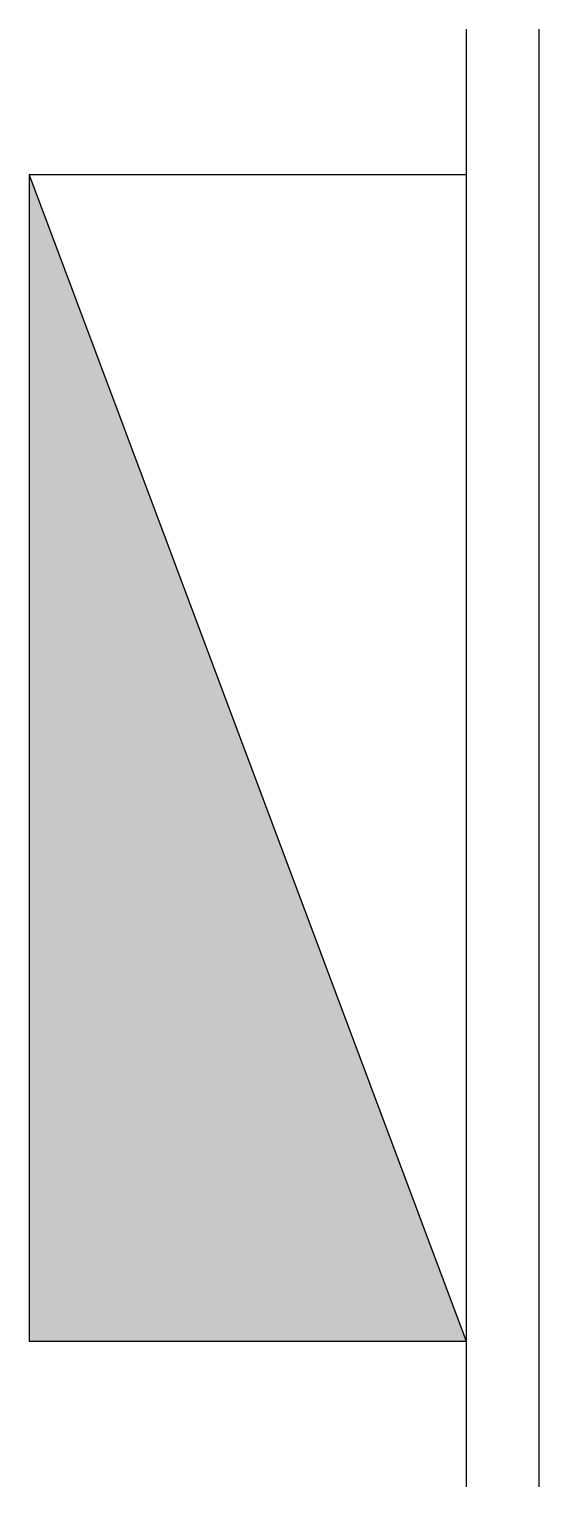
# Model space of a CAD drawing. Header units: millimetres. Extents: x -6083.365 to -6083.19, y -965.724 to -965.224.
import ezdxf

# ---------------------------------------------------------------- set-up
doc = ezdxf.new("R2010")
doc.units = ezdxf.units.MM
doc.layers.add('Tel_Símbolos', color=3, linetype='Continuous')

msp = doc.modelspace()

# ---------------------------------------------------------------- linework, layer by layer
at = {"layer": 'Tel_Símbolos', "color": 2}
for p, q in [((-6083.21522, -965.2235), (-6083.21522, -965.7235)), ((-6083.19022, -965.2235), (-6083.19022, -965.7235))]:
    msp.add_line(p, q, dxfattribs=at)
at = {"layer": 'Tel_Símbolos', "color": 3}
for p, q in [((-6083.21522, -965.2735), (-6083.36522, -965.2735)), ((-6083.36522, -965.2735), (-6083.36522, -965.6735)), ((-6083.36522, -965.2735), (-6083.21522, -965.6735)), ((-6083.36522, -965.6735), (-6083.21522, -965.6735))]:
    msp.add_line(p, q, dxfattribs=at)
at = {"layer": 'Tel_Símbolos', "color": 1}
msp.add_solid([(-6083.21522, -965.6735), (-6083.36522, -965.2735), (-6083.36522, -965.6735)], dxfattribs=at)

doc.saveas('drawing.dxf')
